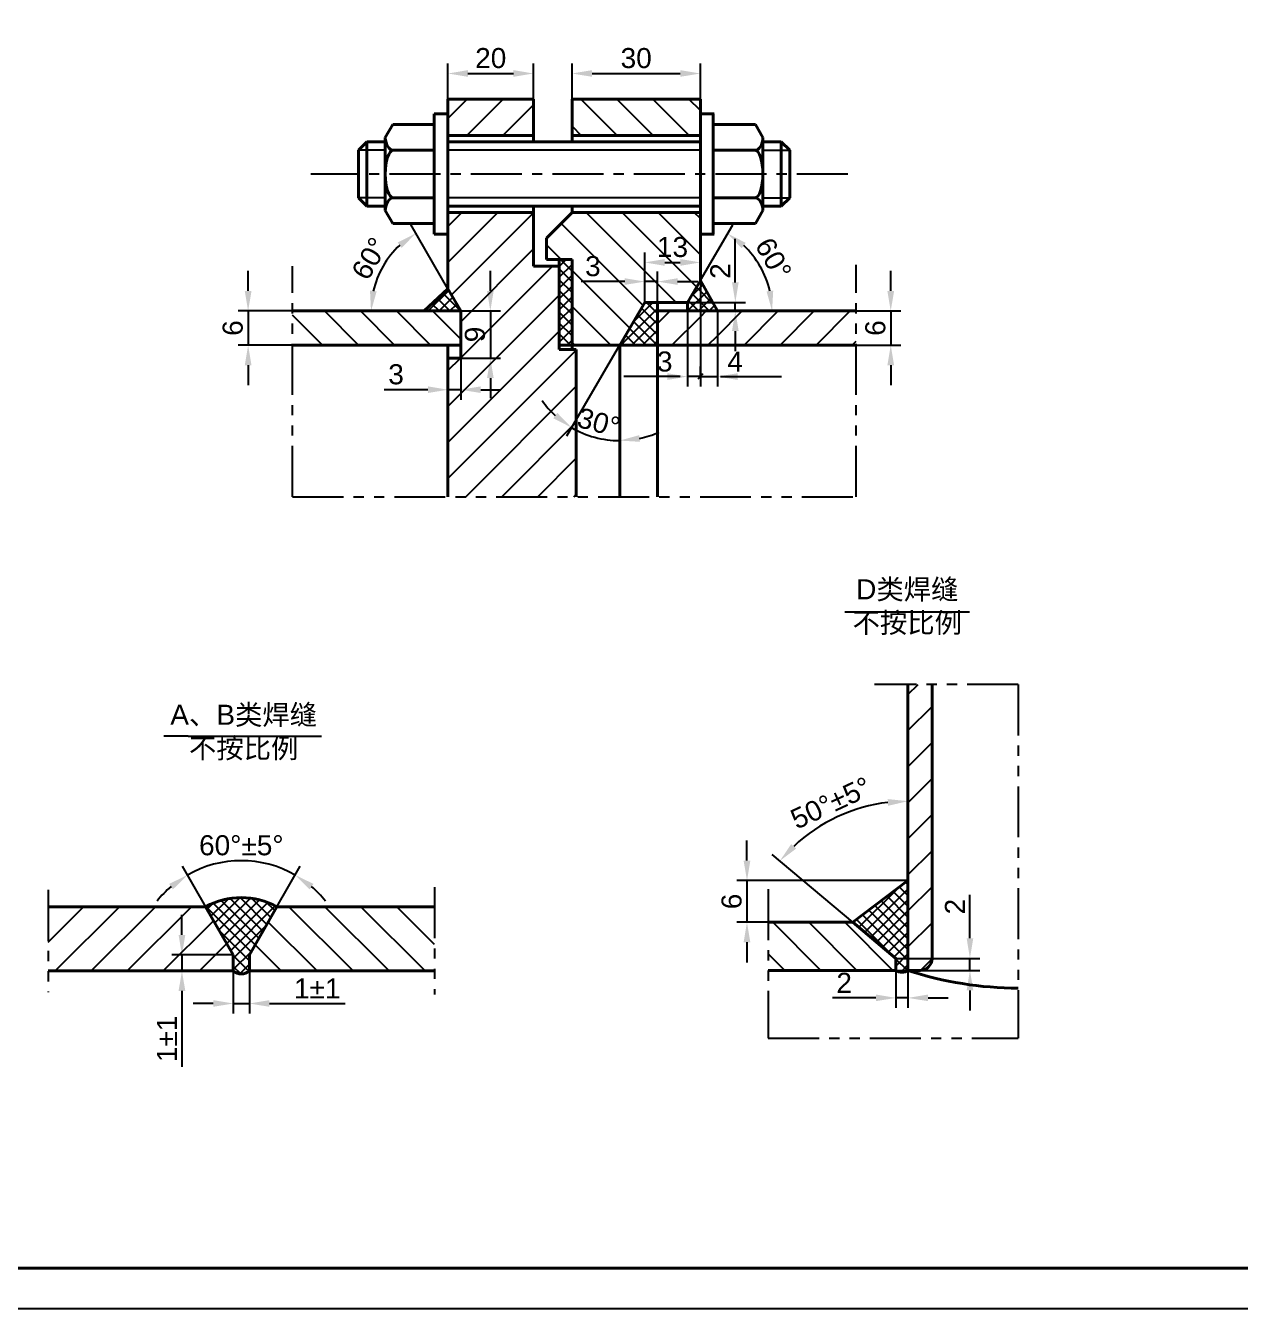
# Model space of a CAD drawing. Header units: millimetres. Extents: x 0 to 420, y 0 to 297.
# Drawn here: x 128.2 to 279.6, y 0 to 159.9 of the extents above; entities that cross this region are included whole.
import ezdxf

# ---------------------------------------------------------------- set-up
doc = ezdxf.new("R2010")
doc.units = ezdxf.units.MM
doc.header["$LTSCALE"] = 0.2
doc.linetypes.add('CENTER', pattern=[50.8, 31.75, -6.35, 6.35, -6.35])
doc.linetypes.add('PHANTOM', pattern=[63.5, 31.75, -6.35, 6.35, -6.35, 6.35, -6.35])
for name, color, linetype in [('bz', 5, 'Continuous'), ('cen', 1, 'CENTER'), ('contx', 5, 'Continuous'), ('sd', 5, 'PHANTOM')]:
    doc.layers.add(name, color=color, linetype=linetype)
doc.layers.add('contc', color=5, linetype='Continuous', lineweight=40)
doc.styles.get("Standard").update_dxf_attribs({"font": 'swiss.ttf'})
doc.dimstyles.new('ISO-25', dxfattribs={"dimtxt": 2.5, "dimasz": 2.5, "dimexe": 1.25, "dimexo": 0.625, "dimtad": 1, "dimdsep": 46, "dimtxsty": 'Standard', "dimcen": 2.5, "dimadec": 0, "dimazin": 0, "dimtfac": 1, "dimtmove": 0, "dimatfit": 3, "dimfxl": 0, "dimarcsym": 0})
pattern_1 = [(135, (25.3084, -4.9856), (-2.245064, -2.245064), [])]
pattern_2 = [(45, (25.3084, -4.9856), (-2.245064, 2.245064), [])]

# ---------------------------------------------------------------- blocks, each defined once
blk = doc.blocks.new('*D42')
at = {"layer": 'bz', "color": 0, "lineweight": -2}
for p, q in [((154.05, 42.06), (154.05, 36.75)), ((156.05, 42.06), (156.05, 36.75)), ((151.55, 38), (149.05, 38)), ((154.05, 38), (156.05, 38)), ((158.55, 38), (167.98, 38))]:
    blk.add_line(p, q, dxfattribs=at)
at = {"layer": 'bz', "color": 0}
for points in [[(151.55, 38.42), (151.55, 37.59), (154.05, 38)], [(158.55, 38.42), (158.55, 37.59), (156.05, 38)]]:
    blk.add_solid(points, dxfattribs=at)
at = {"layer": 'Defpoints', "color": 0}
for p in [(154.05, 42.06), (156.05, 42.06), (156.05, 38)]:
    blk.add_point(p, dxfattribs=at)
at = {"layer": 'bz', "color": 0, "insert": (164.52, 39.88), "char_height": 2.5, "attachment_point": 5}
blk.add_mtext('1±1', dxfattribs=at)
blk = doc.blocks.new('*D43')
at = {"layer": 'bz', "color": 0, "lineweight": -2}
for p, q in [((147.65, 46.56), (147.65, 49.06)), ((154.05, 44.06), (146.4, 44.06)), ((147.65, 44.06), (147.65, 42.06)), ((154.05, 42.06), (146.4, 42.06)), ((147.65, 39.56), (147.65, 30.12))]:
    blk.add_line(p, q, dxfattribs=at)
at = {"layer": 'bz', "color": 0}
for points in [[(147.23, 46.56), (148.07, 46.56), (147.65, 44.06)], [(147.23, 39.56), (148.07, 39.56), (147.65, 42.06)]]:
    blk.add_solid(points, dxfattribs=at)
at = {"layer": 'Defpoints', "color": 0}
for p in [(154.05, 44.06), (147.65, 42.06), (154.05, 42.06)]:
    blk.add_point(p, dxfattribs=at)
at = {"layer": 'bz', "color": 0, "insert": (145.78, 33.59), "char_height": 2.5, "attachment_point": 5, "rotation": 90}
blk.add_mtext('1±1', dxfattribs=at)
blk = doc.blocks.new('*D44')
at = {"layer": 'bz', "color": 0, "lineweight": -2}
for p, q in [((150.61, 50.06), (147.71, 55.1)), ((159.49, 50.06), (162.39, 55.1))]:
    blk.add_line(p, q, dxfattribs=at)
for start, end in [(60.1466, 119.8534), (130.4864, 141.1194), (38.8806, 49.5136)]:
    blk.add_arc((155.05, 42.31), 13.49, start, end, dxfattribs=at)
at = {"layer": 'bz', "color": 0}
for points in [[(146.05, 52.91), (146.53, 52.23), (148.33, 54.01)], [(163.57, 52.23), (164.05, 52.91), (161.77, 54.01)]]:
    blk.add_solid(points, dxfattribs=at)
at = {"layer": 'Defpoints', "color": 0}
for p in [(157.38, 55.6), (150.61, 50.06), (159.49, 50.06), (154.05, 44.06), (156.05, 44.06)]:
    blk.add_point(p, dxfattribs=at)
at = {"layer": 'bz', "color": 0, "insert": (155.05, 57.71), "char_height": 2.5, "attachment_point": 5}
blk.add_mtext('60%%d±5%%d', dxfattribs=at)
blk = doc.blocks.new('*D45')
at = {"layer": 'bz', "color": 0, "lineweight": -2}
for p, q in [((245.87, 46.13), (245.87, 51.53)), ((236.65, 43.63), (247.12, 43.63)), ((245.87, 42.13), (245.87, 43.63)), ((236.65, 42.13), (247.12, 42.13)), ((245.87, 39.63), (245.87, 37.13))]:
    blk.add_line(p, q, dxfattribs=at)
at = {"layer": 'bz', "color": 0}
for points in [[(245.46, 46.13), (246.29, 46.13), (245.87, 43.63)], [(245.46, 39.63), (246.29, 39.63), (245.87, 42.13)]]:
    blk.add_solid(points, dxfattribs=at)
at = {"layer": 'Defpoints', "color": 0}
for p in [(236.65, 43.63), (245.87, 43.63), (236.65, 42.13)]:
    blk.add_point(p, dxfattribs=at)
at = {"layer": 'bz', "color": 0, "insert": (244, 50.08), "char_height": 2.5, "attachment_point": 5, "rotation": 90}
blk.add_mtext('2', dxfattribs=at)
blk = doc.blocks.new('*D46')
at = {"layer": 'bz', "color": 0, "lineweight": -2}
for p, q in [((236.65, 42.13), (236.65, 37.45)), ((238.15, 42.13), (238.15, 37.45)), ((234.15, 38.7), (228.74, 38.7)), ((238.15, 38.7), (236.65, 38.7)), ((240.65, 38.7), (243.15, 38.7))]:
    blk.add_line(p, q, dxfattribs=at)
at = {"layer": 'bz', "color": 0}
for points in [[(234.15, 39.12), (234.15, 38.29), (236.65, 38.7)], [(240.65, 39.12), (240.65, 38.29), (238.15, 38.7)]]:
    blk.add_solid(points, dxfattribs=at)
at = {"layer": 'Defpoints', "color": 0}
for p in [(236.65, 42.13), (238.15, 42.13), (236.65, 38.7)]:
    blk.add_point(p, dxfattribs=at)
at = {"layer": 'bz', "color": 0, "insert": (230.19, 40.58), "char_height": 2.5, "attachment_point": 5}
blk.add_mtext('2', dxfattribs=at)
blk = doc.blocks.new('*D47')
at = {"layer": 'bz', "color": 0, "lineweight": -2}
blk.add_line((231.29, 48.13), (221.22, 56.58), dxfattribs=at)
blk.add_arc((238.15, 42.37), 20.85, 96.8737, 133.1073, dxfattribs=at)
at = {"layer": 'bz', "color": 0}
for points in [[(235.63, 63.48), (235.68, 62.65), (238.15, 63.22)], [(224.2, 57.3), (223.6, 57.88), (222.18, 55.78)]]:
    blk.add_solid(points, dxfattribs=at)
at = {"layer": 'Defpoints', "color": 0}
for p in [(238.15, 77.77), (232.17, 62.34), (231.29, 48.13), (236.65, 43.63), (238.15, 42.13)]:
    blk.add_point(p, dxfattribs=at)
at = {"layer": 'bz', "color": 0, "insert": (228.53, 63), "char_height": 2.5, "attachment_point": 5, "rotation": 24.9905}
blk.add_mtext('50%%d±5%%d', dxfattribs=at)
blk = doc.blocks.new('*D49')
at = {"layer": 'bz', "color": 0, "lineweight": -2}
for p, q in [((218.08, 55.82), (218.08, 58.32)), ((238.15, 53.32), (216.83, 53.32)), ((218.08, 53.32), (218.08, 48.13)), ((231.29, 48.13), (216.83, 48.13)), ((218.08, 45.63), (218.08, 43.13))]:
    blk.add_line(p, q, dxfattribs=at)
at = {"layer": 'bz', "color": 0}
for points in [[(217.66, 55.82), (218.5, 55.82), (218.08, 53.32)], [(217.66, 45.63), (218.5, 45.63), (218.08, 48.13)]]:
    blk.add_solid(points, dxfattribs=at)
at = {"layer": 'Defpoints', "color": 0}
for p in [(238.15, 53.32), (218.08, 48.13), (231.29, 48.13)]:
    blk.add_point(p, dxfattribs=at)
at = {"layer": 'bz', "color": 0, "insert": (216.17, 50.72), "char_height": 2.5, "attachment_point": 5, "rotation": 90}
blk.add_mtext('6', dxfattribs=at)
blk = doc.blocks.new('*D72')
at = {"layer": 'bz', "color": 0, "lineweight": -2}
for p, q in [((180.8, 150.73), (180.8, 155.18)), ((191.47, 150.73), (191.47, 155.18)), ((183.3, 153.93), (188.97, 153.93))]:
    blk.add_line(p, q, dxfattribs=at)
at = {"layer": 'bz', "color": 0}
for points in [[(183.3, 154.35), (183.3, 153.52), (180.8, 153.93)], [(188.97, 154.35), (188.97, 153.52), (191.47, 153.93)]]:
    blk.add_solid(points, dxfattribs=at)
at = {"layer": 'Defpoints', "color": 0}
for p in [(191.47, 153.93), (180.8, 150.73), (191.47, 150.73)]:
    blk.add_point(p, dxfattribs=at)
at = {"layer": 'bz', "color": 0, "insert": (186.14, 155.84), "char_height": 2.5, "attachment_point": 5}
blk.add_mtext('20', dxfattribs=at)
blk = doc.blocks.new('*D73')
at = {"layer": 'bz', "color": 0, "lineweight": -2}
for p, q in [((196.27, 150.73), (196.27, 155.18)), ((212.27, 150.73), (212.27, 155.18)), ((198.77, 153.93), (209.77, 153.93))]:
    blk.add_line(p, q, dxfattribs=at)
at = {"layer": 'bz', "color": 0}
for points in [[(198.77, 154.35), (198.77, 153.52), (196.27, 153.93)], [(209.77, 154.35), (209.77, 153.52), (212.27, 153.93)]]:
    blk.add_solid(points, dxfattribs=at)
at = {"layer": 'Defpoints', "color": 0}
for p in [(212.27, 153.93), (196.27, 150.73), (212.27, 150.73)]:
    blk.add_point(p, dxfattribs=at)
at = {"layer": 'bz', "color": 0, "insert": (204.27, 155.84), "char_height": 2.5, "attachment_point": 5}
blk.add_mtext('30', dxfattribs=at)
blk = doc.blocks.new('*D74')
at = {"layer": 'bz', "color": 0, "lineweight": -2}
for p, q in [((205.34, 125.4), (205.34, 131.63)), ((212.27, 129.39), (212.27, 131.63)), ((207.84, 130.38), (209.77, 130.38))]:
    blk.add_line(p, q, dxfattribs=at)
at = {"layer": 'bz', "color": 0}
for points in [[(207.84, 130.8), (207.84, 129.96), (205.34, 130.38)], [(209.77, 130.8), (209.77, 129.96), (212.27, 130.38)]]:
    blk.add_solid(points, dxfattribs=at)
at = {"layer": 'Defpoints', "color": 0}
for p in [(212.27, 130.38), (212.27, 129.39), (205.34, 125.4)]:
    blk.add_point(p, dxfattribs=at)
at = {"layer": 'bz', "color": 0, "insert": (208.8, 132.29), "char_height": 2.5, "attachment_point": 5}
blk.add_mtext('13', dxfattribs=at)
blk = doc.blocks.new('*D76')
at = {"layer": 'bz', "color": 0, "lineweight": -2}
blk.add_line((202.21, 120.06), (195.57, 108.72), dxfattribs=at)
for start, end in [(215.5084, 227.5771), (239.6457, 270), (282.0686, 294.1372)]:
    blk.add_arc((202.21, 120.06), 11.89, start, end, dxfattribs=at)
at = {"layer": 'bz', "color": 0}
for points in [[(194.44, 111.62), (193.94, 110.95), (196.2, 109.8)], [(204.74, 108.02), (204.66, 108.85), (202.21, 108.17)]]:
    blk.add_solid(points, dxfattribs=at)
at = {"layer": 'Defpoints', "color": 0}
for p in [(205.34, 125.4), (202.21, 120.06), (202.21, 120.06), (198.1, 108.91), (202.21, 101.17)]:
    blk.add_point(p, dxfattribs=at)
at = {"layer": 'bz', "color": 0, "insert": (199.6, 110.43), "char_height": 2.5, "attachment_point": 5, "rotation": 344.8228}
blk.add_mtext('30°', dxfattribs=at)
blk = doc.blocks.new('*D77')
at = {"layer": 'bz', "color": 0, "lineweight": -2}
blk.add_line((212.27, 128.15), (216.3, 135.06), dxfattribs=at)
blk.add_arc((210.05, 124.33), 11.16, 12.8581, 46.9272, dxfattribs=at)
at = {"layer": 'bz', "color": 0}
for points in [[(217.42, 132.15), (217.92, 132.82), (215.67, 133.98)], [(221.35, 126.86), (220.52, 126.77), (221.21, 124.33)]]:
    blk.add_solid(points, dxfattribs=at)
at = {"layer": 'Defpoints', "color": 0}
for p in [(212.27, 128.15), (220.54, 128.14), (210.67, 125.4), (206.94, 124.33), (231.69, 124.33)]:
    blk.add_point(p, dxfattribs=at)
at = {"layer": 'bz', "color": 0, "insert": (221.38, 130.85), "char_height": 2.5, "attachment_point": 5, "rotation": 299.8927}
blk.add_mtext('60°', dxfattribs=at)
blk = doc.blocks.new('*D78')
at = {"layer": 'bz', "color": 0, "lineweight": -2}
for p, q in [((236, 126.83), (236, 129.33)), ((231.69, 124.33), (237.25, 124.33)), ((236, 124.33), (236, 120.06)), ((231.69, 120.06), (237.25, 120.06)), ((236, 117.56), (236, 115.06))]:
    blk.add_line(p, q, dxfattribs=at)
at = {"layer": 'bz', "color": 0}
for points in [[(235.58, 126.83), (236.42, 126.83), (236, 124.33)], [(235.58, 117.56), (236.42, 117.56), (236, 120.06)]]:
    blk.add_solid(points, dxfattribs=at)
at = {"layer": 'Defpoints', "color": 0}
for p in [(231.69, 124.33), (231.69, 120.06), (236, 120.06)]:
    blk.add_point(p, dxfattribs=at)
at = {"layer": 'bz', "color": 0, "insert": (234.09, 122.2), "char_height": 2.5, "attachment_point": 5, "rotation": 90}
blk.add_mtext('6', dxfattribs=at)
blk = doc.blocks.new('*D79')
at = {"layer": 'bz', "color": 0, "lineweight": -2}
for p, q in [((186.09, 126.83), (186.09, 129.33)), ((182.4, 124.33), (187.34, 124.33)), ((186.09, 124.33), (186.09, 118.46)), ((182.4, 118.46), (187.34, 118.46)), ((186.09, 115.96), (186.09, 113.46))]:
    blk.add_line(p, q, dxfattribs=at)
at = {"layer": 'bz', "color": 0}
for points in [[(185.68, 126.83), (186.51, 126.83), (186.09, 124.33)], [(185.68, 115.96), (186.51, 115.96), (186.09, 118.46)]]:
    blk.add_solid(points, dxfattribs=at)
at = {"layer": 'Defpoints', "color": 0}
for p in [(182.4, 124.33), (182.4, 118.46), (186.09, 118.46)]:
    blk.add_point(p, dxfattribs=at)
at = {"layer": 'bz', "color": 0, "insert": (184.18, 121.4), "char_height": 2.5, "attachment_point": 5, "rotation": 90}
blk.add_mtext('9', dxfattribs=at)
blk = doc.blocks.new('*D81')
at = {"layer": 'bz', "color": 0, "lineweight": -2}
for p, q in [((180.8, 127.1), (176.18, 135.09)), ((178.69, 124.33), (169.97, 124.33))]:
    blk.add_line(p, q, dxfattribs=at)
blk.add_arc((182.4, 124.33), 11.18, 132.8932, 167.1621, dxfattribs=at)
at = {"layer": 'bz', "color": 0}
for points in [[(174.55, 132.86), (175.04, 132.19), (176.8, 134.01)], [(171.92, 126.77), (171.09, 126.86), (171.22, 124.33)]]:
    blk.add_solid(points, dxfattribs=at)
at = {"layer": 'Defpoints', "color": 0}
for p in [(173.83, 131.51), (180.8, 127.1), (178.69, 124.33), (182.4, 124.33), (182.4, 124.33)]:
    blk.add_point(p, dxfattribs=at)
at = {"layer": 'bz', "color": 0, "insert": (171.06, 130.87), "char_height": 2.5, "attachment_point": 5, "rotation": 60.0276}
blk.add_mtext('60°', dxfattribs=at)
blk = doc.blocks.new('*D82')
at = {"layer": 'bz', "color": 0, "lineweight": -2}
for p, q in [((155.9, 126.83), (155.9, 129.33)), ((161.43, 124.33), (154.65, 124.33)), ((155.9, 124.33), (155.9, 120.06)), ((161.43, 120.06), (154.65, 120.06)), ((155.9, 117.56), (155.9, 115.06))]:
    blk.add_line(p, q, dxfattribs=at)
at = {"layer": 'bz', "color": 0}
for points in [[(155.48, 126.83), (156.32, 126.83), (155.9, 124.33)], [(155.48, 117.56), (156.32, 117.56), (155.9, 120.06)]]:
    blk.add_solid(points, dxfattribs=at)
at = {"layer": 'contx', "color": 0, "lineweight": -2}
for p, q in [((180.8, 118.46), (180.8, 113.26)), ((182.4, 118.46), (182.4, 113.26)), ((178.3, 114.51), (172.87, 114.51)), ((182.4, 114.51), (180.8, 114.51)), ((184.9, 114.51), (187.4, 114.51))]:
    blk.add_line(p, q, dxfattribs=at)
at = {"layer": 'contx', "color": 0}
for points in [[(178.3, 114.93), (178.3, 114.1), (180.8, 114.51)], [(184.9, 114.93), (184.9, 114.1), (182.4, 114.51)]]:
    blk.add_solid(points, dxfattribs=at)
at = {"layer": 'Defpoints', "color": 0}
for p in [(161.43, 124.33), (155.9, 120.06), (161.43, 120.06), (180.8, 118.46), (182.4, 118.46), (180.8, 114.51)]:
    blk.add_point(p, dxfattribs=at)
at = {"layer": 'bz', "color": 0, "insert": (153.99, 122.2), "char_height": 2.5, "attachment_point": 5, "rotation": 90}
blk.add_mtext('6', dxfattribs=at)
at = {"layer": 'contx', "color": 0, "insert": (174.34, 116.42), "char_height": 2.5, "attachment_point": 5}
blk.add_mtext('3', dxfattribs=at)
blk = doc.blocks.new('*D83')
at = {"layer": 'contx', "color": 0, "lineweight": -2}
for p, q in [((202.84, 127.99), (197.4, 127.99)), ((205.34, 125.4), (205.34, 129.24)), ((206.94, 127.99), (205.34, 127.99)), ((206.94, 125.4), (206.94, 129.24)), ((209.44, 127.99), (211.94, 127.99))]:
    blk.add_line(p, q, dxfattribs=at)
at = {"layer": 'contx', "color": 0}
for points in [[(202.84, 128.41), (202.84, 127.58), (205.34, 127.99)], [(209.44, 128.41), (209.44, 127.58), (206.94, 127.99)]]:
    blk.add_solid(points, dxfattribs=at)
at = {"layer": 'Defpoints', "color": 0}
for p in [(205.34, 127.99), (205.34, 125.4), (206.94, 125.4)]:
    blk.add_point(p, dxfattribs=at)
at = {"layer": 'contx', "color": 0, "insert": (198.87, 129.9), "char_height": 2.5, "attachment_point": 5}
blk.add_mtext('3', dxfattribs=at)

msp = doc.modelspace()

# ---------------------------------------------------------------- hatches: boundary and pattern name
at = {"layer": 'bz'}
h = msp.add_hatch(dxfattribs=at)
h.set_pattern_fill('ANSI31', color=256, angle=90, style=0)
h.set_pattern_definition(pattern_1)
h.paths.add_polyline_path([(182.403, 120.064), (182.403, 124.331), (178.693, 124.331), (161.43, 124.331), (161.43, 120.064)])
h = msp.add_hatch(dxfattribs=at)
h.set_pattern_fill('ANSI31', color=256, style=0)
h.set_pattern_definition(pattern_2)
h.paths.add_polyline_path([(231.686, 120.064), (231.686, 124.331), (214.403, 124.331), (214.403, 120.064)])
h.paths.add_polyline_path([(210.67, 120.064), (210.67, 124.331), (209.305, 124.331), (206.937, 124.331), (206.937, 120.064)])
h.paths.add_polyline_path([(212.27, 124.331), (210.67, 124.331), (210.67, 120.064), (212.27, 120.064)])
h = msp.add_hatch(dxfattribs=at)
h.set_pattern_fill('ANSI31', color=256, style=0)
h.set_pattern_definition(pattern_2)
h.paths.add_polyline_path([(212.27, 120.064), (214.403, 120.064), (214.403, 124.331), (212.27, 124.331)])
at = {"layer": 'contx'}
h = msp.add_hatch(dxfattribs=at)
h.set_pattern_fill('ANSI31', color=256, style=0)
h.set_pattern_definition([(45, (0.5412, -4.9856), (-2.245064, 2.245064), [])])
h.paths.add_polyline_path([(180.803, 150.731), (180.803, 146.198), (191.47, 146.198), (191.47, 150.731)])
h.paths.add_polyline_path([(180.803, 101.171), (196.803, 101.171), (196.803, 119.531), (194.67, 119.531), (194.67, 129.931), (191.47, 129.931), (191.47, 136.598), (180.803, 136.598), (180.803, 127.096), (182.403, 124.331), (182.403, 118.464), (180.803, 118.464)])
h = msp.add_hatch(dxfattribs=at)
h.set_pattern_fill('ANSI31', color=256, angle=90, style=0)
h.set_pattern_definition(pattern_1)
h.paths.add_polyline_path([(196.27, 130.731), (196.27, 120.064), (202.213, 120.064), (205.337, 125.398), (210.67, 125.398), (212.27, 128.145), (212.27, 136.598), (196.27, 136.598), (193.07, 133.398), (193.07, 130.731)])
h.paths.add_polyline_path([(212.27, 146.198), (212.27, 150.731), (196.27, 150.731), (196.27, 146.198)])
h = msp.add_hatch(dxfattribs=at)
h.set_pattern_fill('ANSI37', color=256, scale=0.3, style=0)
h.set_pattern_definition([(45, (0.5412, -4.9856), (-0.6735192, 0.6735192), []), (135, (0.5412, -4.9856), (-0.6735192, -0.6735192), [])])
h.paths.add_polyline_path([(182.403, 124.331), (180.803, 127.096), (177.854, 124.331), (178.693, 124.331)])
h.paths.add_polyline_path([(206.937, 120.064), (206.937, 124.331), (206.937, 125.398), (205.337, 125.398), (202.213, 120.064)])
h.paths.add_polyline_path([(212.27, 128.145), (210.67, 125.398), (210.67, 124.331), (214.403, 124.331)])
h.paths.add_polyline_path([(196.27, 130.731), (194.67, 130.731), (194.67, 120.064), (196.27, 120.064)])
h = msp.add_hatch(dxfattribs=at)
h.set_pattern_fill('ANSI31', color=256, style=0)
h.paths.add_polyline_path([(238.147, 42.127), (239.647, 42.127, 0.4142136), (241.147, 43.627), (241.147, 77.769), (238.147, 77.769)])
h = msp.add_hatch(dxfattribs=at)
h.set_pattern_fill('ANSI37', color=256, scale=0.3, style=0)
h.paths.add_polyline_path([(238.147, 53.318), (231.288, 48.127), (236.647, 43.627), (236.647, 42.127, 0.2835866), (238.147, 42.127)])
h = msp.add_hatch(dxfattribs=at)
h.set_pattern_fill('ANSI37', color=256, scale=0.3, style=0)
h.paths.add_polyline_path([(154.05, 42.055, 0.3592209), (156.05, 42.055), (156.05, 44.055), (159.493, 50.055, 0.259086), (150.606, 50.055), (154.05, 44.055)])
h = msp.add_hatch(dxfattribs=at)
h.set_pattern_fill('ANSI31', color=256, style=0)
h.paths.add_polyline_path([(130.965, 50.055), (130.965, 42.055), (154.05, 42.055), (154.05, 44.055), (150.606, 50.055)])
h = msp.add_hatch(dxfattribs=at)
h.set_pattern_fill('ANSI31', color=256, angle=90, style=0)
h.paths.add_polyline_path([(179.135, 42.055), (179.135, 50.055), (159.493, 50.055), (156.05, 44.055), (156.05, 42.055)])
h = msp.add_hatch(dxfattribs=at)
h.set_pattern_fill('ANSI31', color=256, angle=90, style=0)
h.paths.add_polyline_path([(236.647, 42.127), (236.647, 43.627), (231.288, 48.127), (220.711, 48.127), (220.711, 42.127)])

# ---------------------------------------------------------------- linework, layer by layer
at = {"layer": 'bz'}
for p, q in [((216.628, 127.898), (216.628, 133.302)), ((212.27, 128.145), (212.27, 114.901)), ((209.305, 125.398), (217.878, 125.398)), ((210.67, 125.398), (210.67, 114.901)), ((216.628, 124.331), (216.628, 125.398)), ((209.305, 124.331), (217.878, 124.331)), ((214.403, 124.331), (214.403, 114.901)), ((216.628, 121.831), (216.628, 119.331)), ((212.27, 116.151), (212.27, 117.401)), ((208.17, 116.151), (202.738, 116.151)), ((209.77, 116.151), (207.27, 116.151)), ((212.27, 116.151), (210.67, 116.151)), ((212.27, 116.151), (214.403, 116.151)), ((214.77, 116.151), (217.27, 116.151)), ((216.903, 116.151), (222.367, 116.151)), ((230.258, 86.814), (245.806, 86.814)), ((148.416, 71.322), (145.374, 71.322)), ((148.416, 71.322), (162.237, 71.322)), ((162.237, 71.322), (165.06, 71.322))]:
    msp.add_line(p, q, dxfattribs=at)
for points in [[(216.212, 127.898), (217.045, 127.898), (216.628, 125.398)], [(216.212, 121.831), (217.045, 121.831), (216.628, 124.331)], [(208.17, 116.568), (208.17, 115.734), (210.67, 116.151)], [(216.903, 116.568), (216.903, 115.734), (214.403, 116.151)]]:
    msp.add_solid(points, dxfattribs=at)
at = {"layer": 'cen'}
msp.add_line((230.661, 141.398), (163.715, 141.398), dxfattribs=at)
at = {"layer": 'contc'}
for p, q in [((180.803, 150.731), (180.803, 127.096)), ((191.47, 150.731), (180.803, 150.731)), ((191.47, 145.4), (191.47, 150.731)), ((196.27, 150.731), (212.27, 150.731)), ((196.27, 150.731), (196.27, 145.4)), ((212.27, 150.731), (212.27, 128.145)), ((179.087, 133.894), (179.087, 148.901)), ((180.797, 148.901), (179.087, 148.901)), ((180.797, 133.894), (180.797, 148.901)), ((212.27, 133.894), (212.27, 148.901)), ((212.27, 148.901), (213.979, 148.901)), ((213.884, 133.894), (213.884, 148.901)), ((172.998, 145.957), (173.925, 147.56)), ((179.087, 147.56), (173.925, 147.56)), ((213.979, 147.56), (219.141, 147.56)), ((220.068, 145.957), (219.141, 147.56)), ((172.998, 136.838), (172.998, 145.957)), ((180.803, 146.198), (191.47, 146.198)), ((212.27, 146.198), (196.27, 146.198)), ((220.068, 136.838), (220.068, 145.957)), ((170.715, 145.4), (169.642, 144.355)), ((169.642, 138.441), (169.642, 144.355)), ((172.998, 145.4), (170.715, 145.4)), ((170.715, 137.396), (170.715, 145.4)), ((179.087, 144.355), (173.987, 144.355)), ((180.797, 145.4), (212.27, 145.4)), ((213.979, 144.355), (219.079, 144.355)), ((220.068, 145.4), (222.351, 145.4)), ((222.351, 137.396), (222.351, 145.4)), ((222.351, 145.4), (223.424, 144.355)), ((223.424, 138.441), (223.424, 144.355)), ((170.715, 137.396), (169.642, 138.441)), ((179.087, 138.441), (173.987, 138.441)), ((174.024, 138.441), (173.987, 138.441)), ((213.979, 138.441), (219.079, 138.441)), ((219.043, 138.441), (219.079, 138.441)), ((222.351, 137.396), (223.424, 138.441)), ((172.998, 137.396), (170.715, 137.396)), ((172.998, 136.838), (173.925, 135.235)), ((180.797, 137.396), (212.27, 137.396)), ((180.803, 136.598), (191.47, 136.598)), ((191.47, 129.931), (191.47, 137.396)), ((196.27, 136.598), (193.07, 133.398)), ((196.27, 137.396), (196.27, 136.598)), ((212.27, 136.598), (196.27, 136.598)), ((220.068, 136.838), (219.141, 135.235)), ((220.068, 137.396), (222.351, 137.396)), ((179.087, 135.235), (173.925, 135.235)), ((213.979, 135.235), (219.141, 135.235)), ((180.797, 133.894), (179.087, 133.894)), ((193.07, 130.731), (193.07, 133.398)), ((212.27, 133.894), (213.979, 133.894)), ((191.47, 129.931), (194.67, 129.931)), ((193.07, 130.731), (196.27, 130.731)), ((194.67, 130.731), (194.67, 119.531)), ((196.27, 130.731), (196.27, 119.531)), ((210.67, 125.398), (212.27, 128.145)), ((212.27, 128.145), (214.403, 124.331)), ((180.803, 127.096), (177.854, 124.331)), ((182.403, 124.331), (180.803, 127.096)), ((205.337, 125.398), (202.213, 120.064)), ((205.337, 125.398), (210.67, 125.398)), ((206.937, 124.331), (206.937, 125.398)), ((210.67, 125.398), (210.67, 124.331)), ((178.693, 124.331), (161.43, 124.331)), ((178.693, 124.331), (182.403, 124.331)), ((182.403, 118.464), (182.403, 124.331)), ((206.937, 124.331), (206.937, 101.171)), ((206.937, 124.331), (231.686, 124.331)), ((161.43, 120.064), (182.403, 120.064)), ((180.803, 101.171), (180.803, 120.064)), ((194.67, 120.064), (231.686, 120.064)), ((202.213, 101.171), (202.213, 120.064)), ((180.803, 118.464), (182.403, 118.464)), ((194.67, 119.531), (196.803, 119.531)), ((196.803, 119.531), (196.803, 101.171)), ((238.147, 77.769), (238.147, 42.127)), ((241.147, 77.769), (241.147, 43.627)), ((231.288, 48.127), (238.147, 53.318)), ((130.965, 50.055), (150.606, 50.055)), ((154.05, 44.055), (150.606, 50.055)), ((156.05, 44.055), (159.493, 50.055)), ((159.493, 50.055), (179.135, 50.055)), ((220.711, 48.127), (231.288, 48.127)), ((236.647, 43.627), (231.288, 48.127)), ((154.05, 44.055), (154.05, 42.055)), ((156.05, 44.055), (156.05, 42.055)), ((236.647, 43.627), (236.647, 42.127)), ((130.965, 42.055), (154.05, 42.055)), ((156.05, 42.055), (179.135, 42.055)), ((220.711, 42.127), (236.647, 42.127)), ((238.147, 42.127), (239.647, 42.127))]:
    msp.add_line(p, q, dxfattribs=at)
msp.add_lwpolyline([(25, 5), (415, 5), (415, 292), (25, 292)], close=True, dxfattribs=at)
for centre, radius, start, end in [((155.05, 42.055), 9.151, 60.9497, 119.0503), ((239.647, 43.627), 1.5, 270, 0), ((155.05, 43.268), 1.572, 230.4813, 309.5187), ((237.397, 43.343), 1.429, 238.33475, 301.66525), ((251.895, 83.9), 43.977, 251.78343, 270)]:
    msp.add_arc(centre, radius, start, end, dxfattribs=at)
at = {"layer": 'contc', "extrusion": (0, 0, -1)}
for centre, major_axis, ratio, start_param, end_param in [((173.975, 145.957), (-0.049, 1.603), 0.6088632, 3.1415927, 4.7311404), ((173.987, 141.398), (0, 2.957), 0.3344803, 3.1415927, 6.2831853), ((219.079, 141.398), (0, -2.957), 0.3344803, 3.1415927, 6.2831853), ((219.092, 136.838), (-0.049, 1.603), 0.6088632, 0, 1.5895478)]:
    msp.add_ellipse(centre, major_axis=major_axis, ratio=ratio, start_param=start_param, end_param=end_param, dxfattribs=at)
at = {"layer": 'contc'}
for centre, major_axis, ratio, end_param in [((219.092, 145.957), (0.049, 1.603), 0.6088632, 4.7311404), ((173.987, 141.398), (0, -2.957), 0.3344803, 6.2831853), ((219.079, 141.398), (0, 2.957), 0.3344803, 6.2831853), ((173.975, 136.838), (-0.049, -1.603), 0.6088632, 4.7311404)]:
    msp.add_ellipse(centre, major_axis=major_axis, ratio=ratio, start_param=3.1415927, end_param=end_param, dxfattribs=at)
at = {"layer": 'contx'}
for p, q in [((172.998, 144.355), (169.642, 144.355)), ((212.27, 144.355), (180.797, 144.355)), ((220.068, 144.355), (223.424, 144.355)), ((172.998, 138.441), (169.642, 138.441)), ((212.27, 138.441), (180.797, 138.441)), ((220.068, 138.441), (223.424, 138.441)), ((180.803, 118.998), (180.803, 101.171)), ((212.27, 116.151), (211.967, 115.827)), ((212.585, 116.488), (212.27, 116.151))]:
    msp.add_line(p, q, dxfattribs=at)
msp.add_lwpolyline([(0, 0), (420, 0), (420, 297), (0, 297)], close=True, dxfattribs=at)
at = {"layer": 'sd'}
for p, q in [((161.43, 101.171), (161.43, 129.92)), ((231.686, 101.171), (231.686, 130.085)), ((161.43, 101.171), (231.686, 101.171)), ((251.895, 77.769), (233.974, 77.769)), ((251.895, 77.769), (251.895, 33.696)), ((130.965, 52.177), (130.965, 39.415)), ((179.135, 52.487), (179.135, 39.105)), ((220.711, 52.262), (220.711, 33.696)), ((220.711, 33.696), (251.895, 33.696))]:
    msp.add_line(p, q, dxfattribs=at)

# ---------------------------------------------------------------- texts
at = {"layer": 'bz', "insert": (214.753, 129.307), "char_height": 2.5, "attachment_point": 5, "rotation": 90}
msp.add_mtext('2', dxfattribs=at)
at = {"layer": 'bz', "char_height": 2.5, "attachment_point": 5}
for s, insert in [('3', (207.826, 118.013)), ('4', (216.6, 118.026))]:
    msp.add_mtext(s, dxfattribs=dict(at, insert=insert))
at = {"layer": 'bz', "char_height": 2.5, "attachment_point": 2}
for s, insert, width in [('D{\\fSimSun|b0|i0|c134|p2;类焊缝}\\P{\\fSimSun|b0|i0|c134|p2;不按比例}', (238.062, 90.882), 16.63835), ('A{\\fSimSun|b0|i0|c134|p2;、}B{\\fSimSun|b0|i0|c134|p2;类焊缝\\P不按比例}', (155.346, 75.247), 37.11536)]:
    msp.add_mtext(s, dxfattribs=dict(at, insert=insert, width=width))

# ---------------------------------------------------------------- dimensions: what is measured, and where the dimension line sits
at = {"layer": 'bz'}
for base, p1, p2, text, picture, middle in [((191.47, 153.934), (180.803, 150.731), (191.47, 150.731), '20', '*D72', (186.137, 155.844)), ((212.27, 153.934), (196.27, 150.731), (212.27, 150.731), '30', '*D73', (204.27, 155.844)), ((212.27, 130.382), (205.337, 125.398), (212.27, 129.388), '13', '*D74', (208.803, 132.291)), ((156.05, 38.005), (154.05, 42.055), (156.05, 42.055), '1±1', '*D42', (164.516, 39.88)), ((236.647, 38.703), (238.147, 42.127), (236.647, 42.127), '2', '*D46', (230.195, 40.578))]:
    dim = msp.add_linear_dim(base=base, p1=p1, p2=p2, text=text, dimstyle='ISO-25', override={"dimexo": 0}, dxfattribs=at)
    dim.commit()
    dim.dimension.update_dxf_attribs({"geometry": picture, "text_midpoint": middle})
for base, line1, line2, picture, middle in [((173.834, 131.512), ((178.693, 124.331), (182.403, 124.331)), ((182.403, 124.331), (180.803, 127.096)), '*D81', (171.063, 130.871)), ((220.544, 128.136), ((206.937, 124.331), (231.686, 124.331)), ((210.67, 125.398), (212.27, 128.145)), '*D77', (221.383, 130.846)), ((198.1, 108.908), ((202.213, 101.171), (202.213, 120.064)), ((205.337, 125.398), (202.213, 120.064)), '*D76', (199.6, 110.432))]:
    dim = msp.add_angular_dim_2l(base=base, line1=line1, line2=line2, dimstyle='ISO-25', override={"dimexo": 0}, dxfattribs=at)
    dim.commit()
    dim.dimension.update_dxf_attribs({"geometry": picture, "text_midpoint": middle})
for base, p1, p2, text, picture, middle in [((155.9, 120.064), (161.43, 124.331), (161.43, 120.064), '6', '*D82', (153.99, 122.198)), ((186.094, 118.464), (182.403, 124.331), (182.403, 118.464), '9', '*D79', (184.185, 121.398)), ((236.001, 120.064), (231.686, 124.331), (231.686, 120.064), '6', '*D78', (234.091, 122.198)), ((218.08, 48.127), (238.147, 53.318), (231.288, 48.127), '6', '*D49', (216.17, 50.722)), ((245.874, 43.627), (236.647, 42.127), (236.647, 43.627), '2', '*D45', (243.999, 50.079)), ((147.651, 42.055), (154.05, 44.055), (154.05, 42.055), '1±1', '*D43', (145.776, 33.589))]:
    dim = msp.add_linear_dim(base=base, p1=p1, p2=p2, angle=90, text=text, dimstyle='ISO-25', override={"dimexo": 0}, dxfattribs=at)
    dim.commit()
    dim.dimension.update_dxf_attribs({"geometry": picture, "text_midpoint": middle})
for base, line1, line2, text, picture, middle in [((232.169, 62.343), ((238.147, 77.769), (238.147, 42.127)), ((236.647, 43.627), (231.288, 48.127)), '50%%d±5%%d', '*D47', (228.531, 62.997)), ((157.381, 55.601), ((156.05, 44.055), (159.493, 50.055)), ((154.05, 44.055), (150.606, 50.055)), '60%%d±5%%d', '*D44', (155.05, 57.713))]:
    dim = msp.add_angular_dim_2l(base=base, line1=line1, line2=line2, text=text, dimstyle='ISO-25', override={"dimexo": 0}, dxfattribs=at)
    dim.commit()
    dim.dimension.update_dxf_attribs({"geometry": picture, "text_midpoint": middle})
at = {"layer": 'contx'}
for base, p1, p2, picture, middle in [((205.337, 127.993), (206.937, 125.398), (205.337, 125.398), '*D83', (198.871, 129.903)), ((180.803, 114.513), (182.403, 118.464), (180.803, 118.464), '*D82', (174.337, 116.423))]:
    dim = msp.add_linear_dim(base=base, p1=p1, p2=p2, text='3', dimstyle='ISO-25', override={"dimexo": 0}, dxfattribs=at)
    dim.commit()
    dim.dimension.update_dxf_attribs({"geometry": picture, "text_midpoint": middle})

doc.saveas('drawing.dxf')
